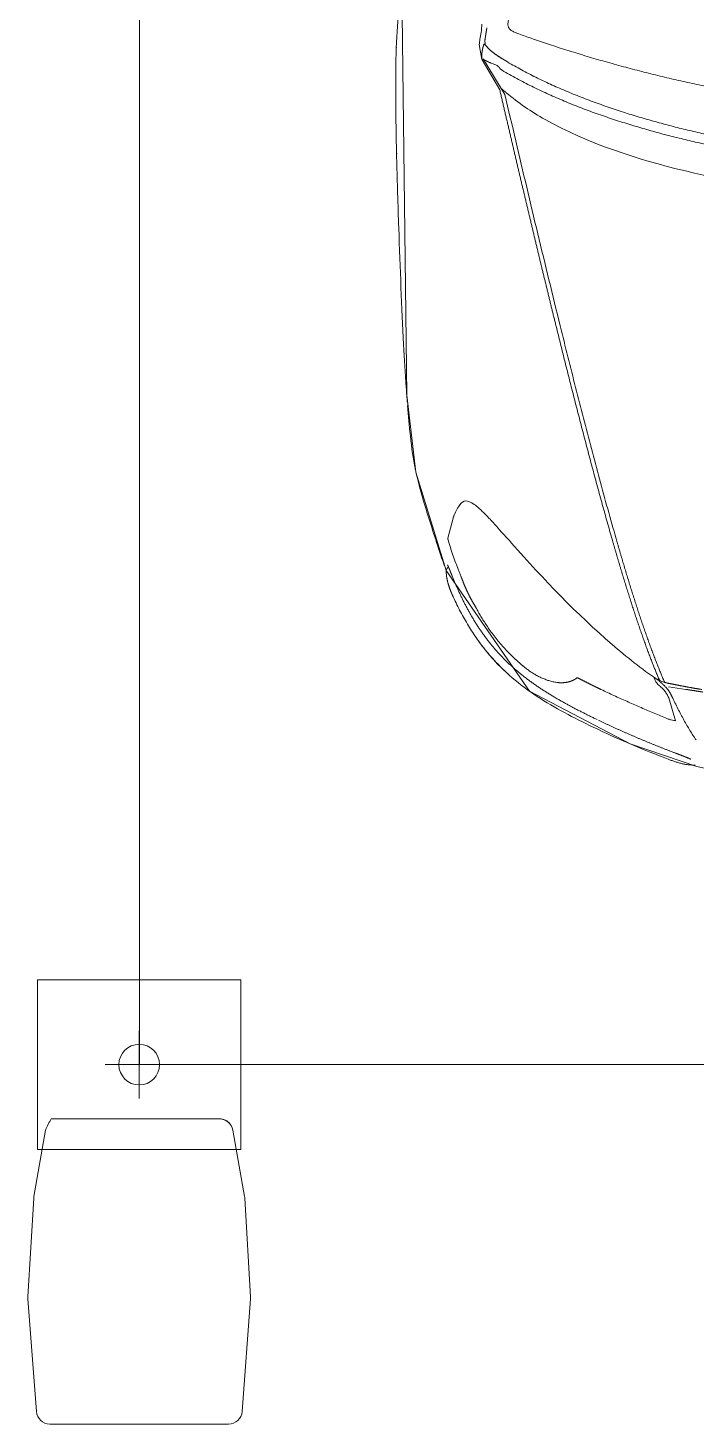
# Model space of a CAD drawing. Header units: metres. Extents: x -13933 to 152404, y -7861 to 21912.
# Drawn here: x 113011.9 to 113110.4, y 2175.1 to 2381 of the extents above; entities that cross this region are included whole.
import ezdxf
from ezdxf.xclip import XClip

# ---------------------------------------------------------------- set-up
doc = ezdxf.new("R2010")
doc.units = ezdxf.units.M
doc.header["$LTSCALE"] = 100
doc.header["$MEASUREMENT"] = 0
doc.header["$XCLIPFRAME"] = 0
doc.layers.get('0').update_dxf_attribs({"color": 9, "lineweight": 9})
for name, color, linetype, lineweight in [('04', 9, 'Continuous', 9), ('06D', 9, 'Continuous', 9), ('40M', 9, 'Continuous', 9)]:
    doc.layers.add(name, color=color, linetype=linetype, lineweight=lineweight)

# ---------------------------------------------------------------- blocks, each defined once
blk = doc.blocks.new('p-araba-polo')
for p, q in [((0.1094, -0.4114), (0.1433, -0.4214)), ((0.1556, -0.3961), (0.1593, -0.4217)), ((0.1683, -0.4355), (0.17, -0.4382)), ((0.172, -0.4427), (0.1727, -0.4429)), ((0.1727, -0.4429), (0.1735, -0.4432)), ((0.3712, -0.653), (0.3749, -0.6562)), ((0.3749, -0.6562), (0.3764, -0.6575)), ((0.3875, -0.668), (0.3764, -0.6575)), ((1.033, -0.6629), (1.0852, -0.695)), ((1.0841, -0.6962), (1.0396, -0.6705)), ((1.1066, -0.7007), (1.0845, -0.6967)), ((1.1134, -0.6923), (1.1062, -0.6918)), ((1.1073, -0.6936), (1.1062, -0.6918)), ((1.1134, -0.6923), (1.1134, -0.6923)), ((1.1367, -0.6968), (1.1276, -0.6974)), ((0.4081, -0.7394), (0.3783, -0.7469)), ((0.4278, -0.7293), (0.4248, -0.7314)), ((0.3189, -0.7483), (0.328, -0.7495)), ((0.3334, -0.7485), (0.3346, -0.7476)), ((0.3344, -0.7478), (0.3365, -0.7464))]:
    blk.add_line(p, q)
at = {"flags": 128}
for points in [[(0.3874, -0.668), (0.3906, -0.6707), (0.3938, -0.6734)], [(0.4171, -0.6952), (0.4181, -0.6962), (0.4193, -0.6975), (0.4207, -0.699)], [(0.427, -0.7064), (0.4277, -0.7072), (0.4282, -0.7081)]]:
    blk.add_lwpolyline(points, dxfattribs=at)
for points, degree, knots in [([(0.92, -0.3968), (0.9028, -0.3261), (0.8804, -0.1943), (0.8718, -0.0608), (0.8718, 0)], 3, [0, 0, 0, 0, 0.54461, 1, 1, 1, 1]), ([(1.007, 0), (1.0071, -0.0093), (1.0072, -0.0278), (1.0078, -0.0557), (1.0089, -0.0835), (1.0105, -0.1113), (1.0124, -0.1391), (1.0149, -0.1668), (1.0177, -0.1945), (1.0209, -0.2221), (1.0246, -0.2497), (1.0287, -0.2773), (1.0332, -0.3047), (1.0381, -0.3322), (1.0434, -0.3595), (1.049, -0.3867), (1.0551, -0.4139), (1.0616, -0.441), (1.0684, -0.468), (1.0756, -0.4949), (1.0831, -0.5217), (1.091, -0.5484), (1.0965, -0.5661), (1.0993, -0.5749)], 3, [0, 0, 0, 0, 0.047619, 0.095238, 0.142857, 0.190476, 0.238095, 0.285714, 0.333333, 0.380952, 0.428571, 0.47619, 0.523809, 0.571428, 0.619047, 0.666666, 0.714285, 0.761904, 0.809523, 0.857143, 0.904762, 0.952381, 1, 1, 1, 1]), ([(0.044, -0.3824), (0.044, -0.3841), (0.0439, -0.3875), (0.0443, -0.3927), (0.0451, -0.3978), (0.0462, -0.4028), (0.0476, -0.4078), (0.0492, -0.4127), (0.0509, -0.4176), (0.0521, -0.4208), (0.0527, -0.4224)], 3, [0, 0, 0, 0, 0.124987, 0.249975, 0.374965, 0.49996, 0.624964, 0.749973, 0.874985, 1, 1, 1, 1]), ([(0.0615, -0.4113), (0.0608, -0.4095), (0.0594, -0.4057), (0.0572, -0.4), (0.0549, -0.3942), (0.0534, -0.3907), (0.0526, -0.3888)], 3, [0, 0, 0, 0, 0.242914, 0.490387, 0.743262, 1, 1, 1, 1]), ([(0.1449, -0.4166), (0.1418, -0.4151), (0.1357, -0.4122), (0.127, -0.4078), (0.1185, -0.4034), (0.1103, -0.399), (0.1024, -0.3945), (0.0949, -0.3901), (0.0878, -0.3856), (0.0833, -0.3826), (0.0811, -0.3811)], 3, [0, 0, 0, 0, 0.125001, 0.250002, 0.375002, 0.500003, 0.625003, 0.750002, 0.875001, 1, 1, 1, 1]), ([(0.1516, -0.371), (0.1519, -0.373), (0.1526, -0.3768), (0.1532, -0.3806), (0.1535, -0.3825)], 3, [0, 0, 0, 0, 0.500002, 1, 1, 1, 1]), ([(0.1535, -0.3825), (0.1538, -0.3848), (0.1545, -0.3893), (0.1553, -0.3939), (0.1556, -0.3961)], 3, [0, 0, 0, 0, 0.499954, 1, 1, 1, 1]), ([(0.1135, -0.4261), (0.1129, -0.4247), (0.1118, -0.422), (0.1104, -0.4178), (0.1095, -0.414), (0.1094, -0.4122), (0.1094, -0.4114)], 3, [0, 0, 0, 0, 0.270369, 0.539534, 0.807022, 1, 1, 1, 1]), ([(0.1553, -0.521), (0.1524, -0.5147), (0.1464, -0.5022), (0.1379, -0.4833), (0.1296, -0.4643), (0.1214, -0.4453), (0.1161, -0.4325), (0.1135, -0.4261)], 3, [0, 0, 0, 0, 0.199959, 0.399928, 0.599921, 0.799944, 1, 1, 1, 1]), ([(0.1433, -0.4214), (0.145, -0.4222), (0.1483, -0.4238), (0.1515, -0.426), (0.1531, -0.4271)], 3, [0, 0, 0, 0, 0.500778, 1, 1, 1, 1]), ([(0.1553, -0.4228), (0.1545, -0.4221), (0.1529, -0.4209), (0.1502, -0.4193), (0.1476, -0.4179), (0.1458, -0.417), (0.1449, -0.4166)], 3, [0, 0, 0, 0, 0.248986, 0.49846, 0.748736, 1, 1, 1, 1]), ([(0.1531, -0.4271), (0.1539, -0.4278), (0.1555, -0.429), (0.1569, -0.4305), (0.1576, -0.4313)], 3, [0, 0, 0, 0, 0.5173, 1, 1, 1, 1]), ([(0.1619, -0.4288), (0.1608, -0.4277), (0.1586, -0.4255), (0.1564, -0.4237), (0.1553, -0.4228)], 3, [0, 0, 0, 0, 0.500116, 1, 1, 1, 1]), ([(0.1576, -0.4313), (0.1582, -0.4321), (0.1596, -0.4337), (0.1616, -0.4362), (0.1632, -0.4376), (0.1641, -0.4383)], 3, [0, 0, 0, 0, 0.335072, 0.667573, 1, 1, 1, 1]), ([(0.1658, -0.4273), (0.1656, -0.4266), (0.1653, -0.4252), (0.165, -0.4237), (0.1648, -0.423)], 3, [0, 0, 0, 0, 0.499348, 1, 1, 1, 1]), ([(0.1691, -0.435), (0.1686, -0.4342), (0.1676, -0.4326), (0.1665, -0.43), (0.1661, -0.4282), (0.1658, -0.4273)], 3, [0, 0, 0, 0, 0.333479, 0.665683, 1, 1, 1, 1]), ([(0.1641, -0.4383), (0.1647, -0.4387), (0.1659, -0.4396), (0.1678, -0.4407), (0.1692, -0.4414), (0.1699, -0.4417)], 3, [0, 0, 0, 0, 0.333542, 0.667239, 1, 1, 1, 1]), ([(0.1684, -0.4358), (0.1683, -0.4356), (0.1677, -0.4351), (0.1672, -0.4346), (0.1668, -0.4342)], 3, [0, 0, 0, 0, 0.227086, 1, 1, 1, 1]), ([(0.17, -0.4382), (0.1858, -0.4614), (0.2457, -0.5368), (0.3175, -0.6057), (0.3712, -0.653)], 3, [0, 0, 0, 0, 0.290843, 1, 1, 1, 1]), ([(0.3769, -0.5048), (0.3854, -0.5073), (0.4025, -0.5121), (0.4283, -0.5193), (0.4542, -0.5264), (0.4802, -0.5334), (0.5063, -0.5403), (0.5325, -0.5472), (0.5587, -0.554), (0.5851, -0.5608), (0.6115, -0.5675), (0.6379, -0.5742), (0.6644, -0.5808), (0.6821, -0.5852), (0.6909, -0.5874)], 3, [0, 0, 0, 0, 0.083342, 0.166682, 0.25, 0.333306, 0.416615, 0.499936, 0.583268, 0.666606, 0.749946, 0.83329, 0.916643, 1, 1, 1, 1]), ([(0.6916, -0.5814), (0.6764, -0.5776), (0.6461, -0.5701), (0.6008, -0.5587), (0.5557, -0.5472), (0.5107, -0.5355), (0.4661, -0.5235), (0.4216, -0.5114), (0.3923, -0.5031), (0.3777, -0.4989)], 3, [0, 0, 0, 0, 0.142912, 0.285805, 0.428682, 0.57154, 0.714362, 0.857157, 1, 1, 1, 1]), ([(0.0999, -0.5329), (0.1137, -0.5611), (0.1417, -0.6167), (0.1884, -0.6724), (0.2204, -0.6972), (0.2284, -0.7028)], 3, [0, 0, 0, 0, 0.436314, 0.862947, 1, 1, 1, 1]), ([(0.172, -0.5544), (0.1691, -0.5489), (0.1634, -0.5378), (0.158, -0.5266), (0.1553, -0.521)], 3, [0, 0, 0, 0, 0.499946, 1, 1, 1, 1]), ([(0.1721, -0.5572), (0.1723, -0.557), (0.1726, -0.5565), (0.1725, -0.5554), (0.1722, -0.5547), (0.172, -0.5544)], 3, [0, 0, 0, 0, 0.34173, 0.655167, 1, 1, 1, 1]), ([(1.0993, -0.5749), (1.102, -0.5834), (1.1072, -0.5996), (1.1147, -0.6221), (1.1199, -0.6361), (1.1222, -0.6424)], 3, [0, 0, 0, 0, 0.374907, 0.71679, 1, 1, 1, 1]), ([(0.1811, -0.6243), (0.18, -0.6226), (0.1777, -0.619), (0.1747, -0.6135), (0.172, -0.6079), (0.1698, -0.6023), (0.1679, -0.5965), (0.1664, -0.5907), (0.1659, -0.5869), (0.1656, -0.585)], 3, [0, 0, 0, 0, 0.14287, 0.285738, 0.428603, 0.571464, 0.714319, 0.857165, 1, 1, 1, 1]), ([(1.033, -0.6629), (1.0101, -0.6576), (0.9644, -0.6469), (0.8959, -0.6308), (0.8275, -0.6145), (0.7594, -0.598), (0.7142, -0.5869), (0.6916, -0.5814)], 3, [0, 0, 0, 0, 0.200074, 0.400125, 0.600159, 0.800117, 1, 1, 1, 1]), ([(0.1875, -0.633), (0.1864, -0.6316), (0.1842, -0.6288), (0.1821, -0.6258), (0.1811, -0.6243)], 3, [0, 0, 0, 0, 0.500031, 1, 1, 1, 1]), ([(0.1774, -0.6572), (0.18, -0.6601), (0.1853, -0.6658), (0.1936, -0.6741), (0.2022, -0.6821), (0.2111, -0.6897), (0.2203, -0.697), (0.2298, -0.7039), (0.2395, -0.7105), (0.2494, -0.7168), (0.2595, -0.7227), (0.2698, -0.7283), (0.2803, -0.7337), (0.2874, -0.737), (0.2909, -0.7387)], 3, [0, 0, 0, 0, 0.083333, 0.166665, 0.249997, 0.333329, 0.416662, 0.499995, 0.583328, 0.666661, 0.749996, 0.83333, 0.916665, 1, 1, 1, 1]), ([(1.1426, -0.6577), (1.141, -0.658), (1.1379, -0.6585), (1.1335, -0.6585), (1.1295, -0.6564), (1.1265, -0.6525), (1.1242, -0.6477), (1.1229, -0.6442), (1.1222, -0.6424)], 3, [0, 0, 0, 0, 0.19548, 0.351811, 0.493077, 0.645392, 0.816793, 1, 1, 1, 1]), ([(1.1222, -0.6424), (1.1229, -0.6442), (1.1242, -0.6477), (1.1265, -0.6525), (1.1295, -0.6564), (1.1335, -0.6585), (1.1379, -0.6585), (1.141, -0.658), (1.1426, -0.6577)], 3, [0, 0, 0, 0, 0.183207, 0.354608, 0.506923, 0.648189, 0.80452, 1, 1, 1, 1]), ([(0.2501, -0.6901), (0.2474, -0.6883), (0.2421, -0.6847), (0.2343, -0.679), (0.2268, -0.6729), (0.2194, -0.6665), (0.2145, -0.662), (0.2121, -0.6598)], 3, [0, 0, 0, 0, 0.200084, 0.400065, 0.600042, 0.800036, 1, 1, 1, 1]), ([(1.0739, -0.6723), (1.0744, -0.6729), (1.0755, -0.6741), (1.0761, -0.6756), (1.0764, -0.6763)], 3, [0, 0, 0, 0, 0.499911, 1, 1, 1, 1]), ([(1.0764, -0.6763), (1.0769, -0.6775), (1.0778, -0.68), (1.0787, -0.6824), (1.0792, -0.6836)], 3, [0, 0, 0, 0, 0.511036, 1, 1, 1, 1]), ([(0.2762, -0.7056), (0.2741, -0.7045), (0.2697, -0.7021), (0.2632, -0.6983), (0.2566, -0.6943), (0.2523, -0.6915), (0.2501, -0.6901)], 3, [0, 0, 0, 0, 0.240377, 0.493552, 0.746754, 1, 1, 1, 1]), ([(1.0835, -0.6949), (1.0835, -0.6949), (1.0835, -0.6949), (1.0835, -0.6949), (1.0835, -0.6949), (1.0835, -0.6949), (1.0835, -0.6949), (1.0835, -0.6949), (1.0835, -0.6949), (1.0835, -0.6949), (1.0835, -0.6949)], 5, [0, 0, 0, 0, 0, 0, 1, 1, 1, 1, 1, 1.000001, 1.000001, 1.000001, 1.000001, 1.000001, 1.000001]), ([(1.0853, -0.6968), (1.0851, -0.6968), (1.0847, -0.6968), (1.0844, -0.6966), (1.0841, -0.6965), (1.0841, -0.6963), (1.0841, -0.6962)], 3, [0, 0, 0, 0, 0.226641, 0.489612, 0.73866, 1, 1, 1, 1]), ([(1.093, -0.6968), (1.0925, -0.6969), (1.0916, -0.6969), (1.0908, -0.6969), (1.0904, -0.6969)], 3, [0, 0, 0, 0, 0.627101, 1, 1, 1, 1]), ([(1.0954, -0.6966), (1.095, -0.6967), (1.0942, -0.6968), (1.0934, -0.6968), (1.093, -0.6968)], 3, [0, 0, 0, 0, 0.505636, 1, 1, 1, 1]), ([(1.1073, -0.6936), (1.1072, -0.6936), (1.107, -0.6938), (1.1066, -0.6939), (1.1062, -0.6941), (1.106, -0.6942)], 3, [0, 0, 0, 0, 0.23445, 0.472231, 1, 1, 1, 1]), ([(1.1066, -0.7007), (1.1085, -0.7005), (1.1121, -0.7001), (1.1174, -0.6992), (1.1226, -0.6983), (1.1259, -0.6977), (1.1276, -0.6974)], 3, [0, 0, 0, 0, 0.249853, 0.499728, 0.749768, 1, 1, 1, 1]), ([(1.1075, -0.6933), (1.1074, -0.6934), (1.1074, -0.6935), (1.1073, -0.6935), (1.1073, -0.6936)], 3, [0, 0, 0, 0, 0.501057, 1, 1, 1, 1]), ([(0.2909, -0.7387), (0.2938, -0.74), (0.2996, -0.7426), (0.3085, -0.7459), (0.3146, -0.7476), (0.3178, -0.7481)], 3, [0, 0, 0, 0, 0.333411, 0.666747, 1, 1, 1, 1]), ([(0.3314, -0.7312), (0.3306, -0.7308), (0.3289, -0.7302), (0.3265, -0.7292), (0.3241, -0.7283), (0.3217, -0.7274), (0.3202, -0.7269), (0.3195, -0.7266)], 3, [0, 0, 0, 0, 0.19886, 0.400952, 0.606006, 0.809658, 1, 1, 1, 1]), ([(0.3764, -0.7468), (0.3726, -0.7457), (0.3649, -0.7434), (0.3536, -0.7396), (0.3424, -0.7356), (0.3351, -0.7327), (0.3314, -0.7312)], 3, [0, 0, 0, 0, 0.250001, 0.500002, 0.750003, 1, 1, 1, 1]), ([(0.3308, -0.7495), (0.3436, -0.7542), (0.3636, -0.7609), (0.3938, -0.7706), (0.4254, -0.7806), (0.4544, -0.789), (0.4711, -0.793), (0.4757, -0.7941)], 3, [0, 0, 0, 0, 0.260213, 0.420209, 0.662967, 0.897224, 1, 1, 1, 1]), ([(0.4758, -0.7941), (0.4779, -0.7946), (0.4931, -0.7978), (0.5106, -0.8003), (0.5297, -0.8023)], 3, [0, 0, 0, 0, 0.124213, 1, 1, 1, 1]), ([(0.578, -0.8067), (0.5852, -0.8073), (0.6136, -0.8094), (0.6943, -0.8142), (0.7938, -0.8181), (0.9022, -0.8216), (0.9869, -0.8238), (1.0486, -0.8241), (1.0808, -0.8236)], 3, [0, 0, 0, 0, 0.049552, 0.182368, 0.511137, 0.607099, 0.78604, 1, 1, 1, 1]), ([(0.5894, -0.8074), (0.5894, -0.8074), (0.5894, -0.8074), (0.5894, -0.8074), (0.5894, -0.8074), (0.5894, -0.8074), (0.5894, -0.8074), (0.5894, -0.8074), (0.5894, -0.8074), (0.5894, -0.8074), (0.5894, -0.8074), (0.5894, -0.8074), (0.5894, -0.8074), (0.5894, -0.8074), (0.5894, -0.8074)], 7, [0, 0, 0, 0, 0, 0, 0, 0, 1, 1, 1, 1, 1, 1, 1, 1, 1, 1, 1, 1, 1, 1, 1])]:
    blk.add_open_spline(points, degree=degree, knots=knots)
for points, degree in [([(0.9187, 0), (0.9187, -0.0992), (0.9262, -0.1979), (0.9398, -0.2961), (0.9595, -0.3936), (0.9846, -0.4892), (1.0189, -0.5845), (1.0701, -0.6696)], 7), ([(1.0853, -0.6665), (1.0348, -0.5843), (0.9999, -0.4894), (0.9745, -0.3944), (0.9546, -0.2963), (0.9409, -0.1982), (0.9333, -0.099), (0.9333, 0)], 7), ([(0.053, -0.3896), (0.0528, -0.3896), (0.0527, -0.3894), (0.0526, -0.3892), (0.0526, -0.389), (0.0526, -0.3888)], 5), ([(0.0615, -0.4113), (0.0603, -0.4081), (0.0591, -0.4049), (0.0579, -0.4017), (0.0566, -0.3984), (0.0553, -0.3951), (0.0539, -0.3919), (0.0526, -0.3888)], 7), ([(0.1535, -0.3825), (0.1532, -0.3809), (0.1529, -0.3793), (0.1527, -0.3776), (0.1524, -0.376), (0.1522, -0.3743), (0.1519, -0.3727), (0.1516, -0.371)], 7), ([(0.1556, -0.3961), (0.1553, -0.3942), (0.155, -0.3923), (0.1546, -0.3903), (0.1543, -0.3884), (0.154, -0.3864), (0.1538, -0.3845), (0.1535, -0.3825)], 7), ([(0.1554, -0.3724), (0.157, -0.3826), (0.1588, -0.3928), (0.1607, -0.403), (0.1627, -0.4132), (0.1648, -0.423)], 5), ([(0.0616, -0.4115), (0.0615, -0.4115), (0.0614, -0.4115), (0.0614, -0.4115), (0.0615, -0.4114), (0.0615, -0.4113)], 5), ([(0.0616, -0.4115), (0.0615, -0.4115), (0.0614, -0.4115), (0.0614, -0.4115), (0.0615, -0.4114), (0.0615, -0.4113)], 5), ([(0.1101, -0.5251), (0.1025, -0.5092), (0.0951, -0.4931), (0.0879, -0.477), (0.081, -0.4607), (0.0743, -0.4443), (0.0678, -0.4279), (0.0615, -0.4113)], 7), ([(0.1058, -0.4093), (0.1058, -0.4093), (0.1058, -0.4094), (0.1058, -0.4094), (0.1058, -0.4094), (0.1058, -0.4094), (0.1058, -0.4094), (0.1058, -0.4094)], 7), ([(0.1058, -0.4093), (0.1058, -0.4094), (0.1058, -0.4094), (0.1058, -0.4094)], 3), ([(0.996, -0.6037), (0.96, -0.5393), (0.9375, -0.4684), (0.92, -0.3968)], 3), ([(0.0527, -0.4224), (0.0527, -0.4224), (0.0527, -0.4223)], 2), ([(0.0527, -0.4223), (0.0527, -0.4224), (0.0527, -0.4224)], 2), ([(0.0527, -0.4224), (0.0668, -0.4598), (0.0826, -0.4968), (0.0999, -0.5329)], 3), ([(0.1449, -0.4166), (0.1466, -0.4174), (0.1484, -0.4183), (0.1502, -0.4192), (0.152, -0.4203), (0.1537, -0.4215), (0.1553, -0.4228)], 6), ([(0.1531, -0.4271), (0.1538, -0.4277), (0.1545, -0.4282), (0.1552, -0.4288), (0.1558, -0.4294), (0.1564, -0.43), (0.157, -0.4306), (0.1576, -0.4313)], 7), ([(0.1619, -0.4288), (0.1628, -0.4298), (0.1636, -0.4307), (0.1644, -0.4316), (0.1652, -0.4325), (0.166, -0.4334), (0.1668, -0.4342)], 6), ([(0.1668, -0.4342), (0.1658, -0.4332), (0.1648, -0.4321), (0.1639, -0.431), (0.163, -0.43), (0.1619, -0.4288)], 5), ([(0.1658, -0.4273), (0.1656, -0.4265), (0.1654, -0.4256), (0.1652, -0.4247), (0.165, -0.4239), (0.1648, -0.423)], 5), ([(0.1658, -0.4273), (0.1921, -0.4388), (0.2207, -0.4497), (0.2508, -0.4602), (0.2818, -0.4704), (0.3133, -0.4801), (0.3453, -0.4896), (0.3777, -0.4989)], 7), ([(0.1706, -0.4373), (0.1701, -0.4365), (0.1696, -0.4358), (0.1691, -0.435)], 3), ([(0.3769, -0.5048), (0.3446, -0.4956), (0.3126, -0.4861), (0.2815, -0.4765), (0.2514, -0.4666), (0.2221, -0.4565), (0.1943, -0.4459), (0.1691, -0.435)], 7), ([(0.1706, -0.4373), (0.1703, -0.4368), (0.17, -0.4364), (0.1697, -0.4359), (0.1693, -0.4355), (0.1691, -0.435)], 5), ([(0.1699, -0.4417), (0.1707, -0.4421), (0.1715, -0.4424), (0.1724, -0.4428)], 3), ([(0.1724, -0.4428), (0.1717, -0.4425), (0.171, -0.4422), (0.1703, -0.4419)], 3), ([(0.1731, -0.4427), (0.173, -0.4429), (0.1729, -0.443), (0.1727, -0.4429), (0.1726, -0.4429), (0.1724, -0.4428)], 5), ([(0.1724, -0.4428), (0.1726, -0.4429), (0.1727, -0.4429), (0.1729, -0.443), (0.173, -0.4429), (0.1731, -0.4427)], 5), ([(0.1724, -0.4428), (0.1726, -0.4429), (0.1728, -0.443), (0.1729, -0.443), (0.1731, -0.4431), (0.1733, -0.4432), (0.1735, -0.4432)], 6), ([(0.1724, -0.4428), (0.1727, -0.443), (0.1731, -0.4431), (0.1735, -0.4432)], 3), ([(0.0999, -0.5329), (0.0999, -0.5329), (0.1, -0.5328)], 2), ([(0.1, -0.5328), (0.0999, -0.5329), (0.0999, -0.5329)], 2), ([(0.1949, -0.6585), (0.1794, -0.6422), (0.1652, -0.6246), (0.1526, -0.6059), (0.1412, -0.5866), (0.1306, -0.5668), (0.1206, -0.5469), (0.1109, -0.5267)], 7), ([(0.1553, -0.521), (0.1585, -0.5277), (0.1618, -0.5344), (0.1652, -0.5411), (0.1685, -0.5478), (0.172, -0.5544)], 5), ([(0.172, -0.5544), (0.1723, -0.555), (0.1726, -0.5556), (0.1728, -0.5563), (0.1724, -0.5568), (0.1721, -0.5572)], 5), ([(0.1721, -0.5572), (0.1688, -0.5617), (0.1665, -0.5669), (0.1652, -0.5727), (0.165, -0.5788), (0.1656, -0.585)], 5), ([(1.0396, -0.6705), (0.9891, -0.6587), (0.9388, -0.647), (0.8888, -0.6352), (0.839, -0.6234), (0.7894, -0.6115), (0.7401, -0.5995), (0.6909, -0.5874)], 7), ([(1.0354, -0.6609), (1.0204, -0.6432), (1.0073, -0.6239), (0.996, -0.6037)], 3), ([(0.1875, -0.633), (0.1921, -0.6388), (0.1969, -0.6443), (0.2018, -0.6497), (0.2069, -0.6548), (0.2121, -0.6598)], 5), ([(0.195, -0.6586), (0.1949, -0.6586), (0.1949, -0.6586), (0.1949, -0.6586), (0.1949, -0.6585), (0.1949, -0.6585)], 5), ([(0.3217, -0.7403), (0.3016, -0.7322), (0.2819, -0.7231), (0.2626, -0.713), (0.244, -0.7016), (0.2263, -0.6886), (0.21, -0.6742), (0.1949, -0.6585)], 7), ([(0.3712, -0.6529), (0.3712, -0.6531), (0.3712, -0.6531), (0.3714, -0.6529)], 3), ([(0.3749, -0.6561), (0.3748, -0.6562), (0.3749, -0.6563), (0.375, -0.6562)], 3), ([(0.3749, -0.6561), (0.3748, -0.6562), (0.3749, -0.6563), (0.375, -0.6562)], 3), ([(0.3756, -0.655), (0.3756, -0.655), (0.3756, -0.655), (0.3756, -0.655), (0.3756, -0.655), (0.3756, -0.655)], 5), ([(0.3756, -0.655), (0.3756, -0.655), (0.3756, -0.655), (0.3756, -0.655), (0.3756, -0.655), (0.3756, -0.655)], 5), ([(0.3876, -0.668), (0.3876, -0.668), (0.3875, -0.668), (0.3874, -0.668)], 3), ([(0.3874, -0.668), (0.3875, -0.668), (0.3875, -0.668), (0.3875, -0.668), (0.3876, -0.668), (0.3876, -0.668)], 5), ([(0.3938, -0.6734), (0.3987, -0.6777), (0.4036, -0.682), (0.4082, -0.6864)], 3), ([(1.0419, -0.6684), (1.0406, -0.6669), (1.0392, -0.6654), (1.0379, -0.6639), (1.0366, -0.6624), (1.0354, -0.6609)], 5), ([(1.0354, -0.6609), (1.0366, -0.6624), (1.0379, -0.6639), (1.0392, -0.6654), (1.0406, -0.6669), (1.0419, -0.6684)], 5), ([(1.0412, -0.6668), (1.0411, -0.6669), (1.041, -0.667), (1.0408, -0.6672)], 3), ([(1.0412, -0.6668), (1.0411, -0.6668), (1.0411, -0.6669), (1.041, -0.667), (1.0409, -0.6671), (1.0408, -0.6672)], 5), ([(1.0418, -0.6684), (1.0419, -0.6684), (1.0419, -0.6684), (1.0419, -0.6684), (1.0419, -0.6684), (1.0419, -0.6684), (1.0419, -0.6684)], 6), ([(1.0419, -0.6684), (1.0419, -0.6684), (1.0419, -0.6684), (1.0419, -0.6684), (1.0419, -0.6684), (1.0419, -0.6684), (1.0419, -0.6684)], 6), ([(1.07, -0.6707), (1.07, -0.6707), (1.07, -0.6707), (1.07, -0.6707), (1.07, -0.6707), (1.07, -0.6707)], 5), ([(1.07, -0.6707), (1.07, -0.6707), (1.07, -0.6707), (1.07, -0.6707), (1.07, -0.6707), (1.07, -0.6707)], 5), ([(1.0701, -0.6696), (1.0708, -0.6699), (1.0714, -0.6703), (1.0721, -0.6707), (1.0728, -0.6713), (1.0733, -0.6717), (1.0739, -0.6723)], 6), ([(1.0853, -0.6665), (1.0897, -0.6737), (1.0944, -0.6806), (1.0995, -0.687), (1.1062, -0.6918)], 4), ([(0.4082, -0.6864), (0.4113, -0.6894), (0.4143, -0.6923), (0.4171, -0.6952)], 3), ([(0.4207, -0.699), (0.423, -0.7016), (0.4252, -0.704), (0.427, -0.7064)], 3), ([(1.0847, -0.695), (1.0835, -0.6928), (1.0823, -0.6905), (1.0812, -0.6883), (1.0802, -0.686), (1.0792, -0.6836)], 5), ([(1.0819, -0.692), (1.0819, -0.692), (1.0819, -0.692), (1.0819, -0.6919)], 3), ([(1.0835, -0.6949), (1.0837, -0.6952), (1.0838, -0.6954), (1.0839, -0.6957), (1.084, -0.6959), (1.0841, -0.6962)], 5), ([(1.0852, -0.695), (1.0851, -0.695), (1.085, -0.695), (1.0849, -0.695), (1.0848, -0.695), (1.0846, -0.695)], 5), ([(1.0847, -0.695), (1.0849, -0.695), (1.085, -0.695), (1.0852, -0.695)], 3), ([(1.0856, -0.6968), (1.0855, -0.6968), (1.0854, -0.6968), (1.0853, -0.6968)], 3), ([(1.0895, -0.6969), (1.0887, -0.6969), (1.088, -0.6968), (1.0872, -0.6968), (1.0864, -0.6968), (1.0856, -0.6968)], 5), ([(1.0904, -0.6969), (1.0901, -0.6969), (1.0898, -0.6969), (1.0895, -0.6969)], 3), ([(1.093, -0.6968), (1.0935, -0.6968), (1.094, -0.6968), (1.0944, -0.6967), (1.0949, -0.6967), (1.0954, -0.6966)], 5), ([(1.0954, -0.6966), (1.0957, -0.6966), (1.0959, -0.6965), (1.0962, -0.6965), (1.0964, -0.6964), (1.0967, -0.6964)], 5), ([(1.0967, -0.6964), (1.0963, -0.6965), (1.0958, -0.6965), (1.0954, -0.6966)], 3), ([(1.0967, -0.6964), (1.0969, -0.6964), (1.0972, -0.6963), (1.0974, -0.6963), (1.0977, -0.6962), (1.0979, -0.6962)], 5), ([(1.0979, -0.6962), (1.0975, -0.6963), (1.0971, -0.6963), (1.0967, -0.6964)], 3), ([(1.0979, -0.6962), (1.0992, -0.696), (1.1005, -0.6957), (1.1018, -0.6955), (1.103, -0.6951), (1.1043, -0.6947)], 5), ([(1.1043, -0.6947), (1.1046, -0.6947), (1.1048, -0.6946), (1.1051, -0.6945), (1.1054, -0.6944), (1.1056, -0.6943)], 5), ([(1.1056, -0.6943), (1.1052, -0.6945), (1.1048, -0.6946), (1.1043, -0.6947)], 3), ([(1.1056, -0.6943), (1.1057, -0.6943), (1.1058, -0.6942), (1.1059, -0.6942), (1.1059, -0.6942), (1.106, -0.6942)], 5), ([(1.106, -0.6942), (1.1059, -0.6942), (1.1057, -0.6943), (1.1056, -0.6943)], 3), ([(1.106, -0.6942), (1.1063, -0.6941), (1.1065, -0.694), (1.1067, -0.6939), (1.107, -0.6937), (1.1073, -0.6936)], 5), ([(1.106, -0.6942), (1.106, -0.6942), (1.106, -0.6942), (1.106, -0.6942)], 3), ([(1.1062, -0.6922), (1.1062, -0.6921), (1.1062, -0.6921), (1.1062, -0.692), (1.1062, -0.692), (1.1062, -0.6919)], 5), ([(1.1062, -0.6922), (1.1062, -0.6921), (1.1062, -0.6921), (1.1062, -0.692), (1.1062, -0.692), (1.1062, -0.6919)], 5), ([(1.1062, -0.6919), (1.1062, -0.6919), (1.1062, -0.6919), (1.1062, -0.6919), (1.1062, -0.6919), (1.1062, -0.6919)], 5), ([(1.1062, -0.6919), (1.1062, -0.6919), (1.1062, -0.6919), (1.1062, -0.6919)], 3), ([(1.1073, -0.6936), (1.1073, -0.6935), (1.1074, -0.6935), (1.1074, -0.6934), (1.1074, -0.6934), (1.1075, -0.6933)], 5), ([(1.131, -0.6895), (1.1285, -0.6899), (1.126, -0.6904), (1.1235, -0.6908), (1.121, -0.6912), (1.1184, -0.6916), (1.1159, -0.6919), (1.1134, -0.6923)], 7), ([(0.2765, -0.7057), (0.2764, -0.7057), (0.2762, -0.7056), (0.2761, -0.7056), (0.276, -0.7055), (0.276, -0.7054)], 5), ([(0.2765, -0.7057), (0.2764, -0.7057), (0.2762, -0.7056), (0.2761, -0.7056), (0.276, -0.7055), (0.276, -0.7054)], 5), ([(0.3195, -0.7266), (0.3131, -0.7243), (0.3067, -0.7217), (0.3004, -0.7189), (0.2941, -0.7159), (0.288, -0.7127), (0.2819, -0.7091), (0.276, -0.7054)], 7), ([(0.4334, -0.7204), (0.4334, -0.7239), (0.4311, -0.7269), (0.4278, -0.7293)], 3), ([(0.4282, -0.7081), (0.4316, -0.7131), (0.4335, -0.7174), (0.4334, -0.7204)], 3), ([(0.2817, -0.7343), (0.2817, -0.7343), (0.2818, -0.7344), (0.2818, -0.7344)], 3), ([(0.284, -0.7354), (0.2863, -0.7365), (0.2886, -0.7376), (0.2909, -0.7387)], 3), ([(0.291, -0.7387), (0.2909, -0.7387), (0.2909, -0.7387)], 2), ([(0.3189, -0.7483), (0.3138, -0.7474), (0.3089, -0.7461), (0.3042, -0.7445), (0.2997, -0.7427), (0.2953, -0.7407), (0.2909, -0.7387)], 6), ([(0.3228, -0.7278), (0.322, -0.7276), (0.3213, -0.7275), (0.3207, -0.7272), (0.3201, -0.7269), (0.3195, -0.7266)], 5), ([(0.3228, -0.7278), (0.322, -0.7276), (0.3213, -0.7275), (0.3207, -0.7272), (0.3201, -0.7269), (0.3195, -0.7266)], 5), ([(0.3392, -0.7476), (0.3378, -0.7469), (0.3359, -0.746), (0.3336, -0.745), (0.3308, -0.7439), (0.3278, -0.7427), (0.3247, -0.7415), (0.3217, -0.7403)], 7), ([(0.3218, -0.7403), (0.3218, -0.7403), (0.3217, -0.7404), (0.3217, -0.7403), (0.3217, -0.7403), (0.3217, -0.7403)], 5), ([(0.3217, -0.7403), (0.3217, -0.7403), (0.3217, -0.7404), (0.3217, -0.7404), (0.3218, -0.7403), (0.3218, -0.7403)], 5), ([(0.3291, -0.7303), (0.3291, -0.7303), (0.3291, -0.7303), (0.3291, -0.7303), (0.3291, -0.7303), (0.3291, -0.7303), (0.3291, -0.7303), (0.3291, -0.7303), (0.3291, -0.7303), (0.3291, -0.7303)], 9), ([(0.3291, -0.7303), (0.3291, -0.7303), (0.3292, -0.7304), (0.3293, -0.7304), (0.3293, -0.7304), (0.3294, -0.7304), (0.3294, -0.7304), (0.3295, -0.7304), (0.3296, -0.7305), (0.3296, -0.7305)], 9), ([(0.3296, -0.7305), (0.3296, -0.7305), (0.3295, -0.7304), (0.3294, -0.7304), (0.3294, -0.7304), (0.3293, -0.7304), (0.3293, -0.7304), (0.3292, -0.7304), (0.3291, -0.7303), (0.3291, -0.7303)], 9), ([(0.3317, -0.7313), (0.3315, -0.7313), (0.3314, -0.7312), (0.3314, -0.7312), (0.3314, -0.7312), (0.3314, -0.7312)], 5), ([(0.3317, -0.7313), (0.3315, -0.7313), (0.3314, -0.7312), (0.3314, -0.7312), (0.3314, -0.7312), (0.3314, -0.7312)], 5), ([(0.4248, -0.7314), (0.4196, -0.7347), (0.4139, -0.7373), (0.4081, -0.7394)], 3), ([(0.4081, -0.7394), (0.4089, -0.7391), (0.4097, -0.7388), (0.4106, -0.7385), (0.4114, -0.7382), (0.4122, -0.7378), (0.4131, -0.7375)], 6), ([(0.328, -0.7495), (0.3299, -0.7499), (0.3326, -0.7491), (0.3334, -0.7485)], 3), ([(0.3342, -0.7479), (0.3342, -0.7479), (0.3342, -0.7479), (0.3343, -0.7479), (0.3343, -0.7479), (0.3343, -0.7479)], 5), ([(0.3342, -0.7479), (0.3342, -0.7479), (0.3343, -0.7479), (0.3343, -0.7479)], 3), ([(0.3392, -0.7476), (0.3389, -0.7475), (0.3386, -0.7474), (0.3383, -0.7472), (0.3379, -0.747), (0.3377, -0.7468)], 5), ([(0.3392, -0.7476), (0.339, -0.7475), (0.3387, -0.7474), (0.3385, -0.7473), (0.3382, -0.7472), (0.338, -0.747)], 5), ([(0.3764, -0.7468), (0.3768, -0.7469), (0.3772, -0.747), (0.3776, -0.747), (0.378, -0.7469), (0.3783, -0.7469)], 5), ([(0.5299, -0.8023), (0.5443, -0.8039), (0.5588, -0.8052), (0.5741, -0.8064)], 3), ([(0.7638, -0.8164), (0.7637, -0.8164), (0.7637, -0.8163), (0.7636, -0.8162), (0.7635, -0.8161), (0.7634, -0.8159)], 5), ([(0.7638, -0.8164), (0.7637, -0.8164), (0.7637, -0.8163), (0.7636, -0.8162), (0.7635, -0.8161), (0.7634, -0.8159)], 5), ([(0.9357, -0.8222), (0.9352, -0.8222), (0.9348, -0.8222), (0.9343, -0.8222)], 3), ([(0.9453, -0.8224), (0.9455, -0.8224), (0.9457, -0.8224), (0.9459, -0.8223), (0.9461, -0.8222), (0.9463, -0.8221)], 5), ([(0.9453, -0.8224), (0.9455, -0.8224), (0.9457, -0.8224), (0.9459, -0.8223), (0.9461, -0.8222), (0.9463, -0.8221)], 5), ([(1.0811, -0.8236), (1.0881, -0.8235), (1.0946, -0.8233), (1.1009, -0.8231)], 3), ([(1.1004, -0.8231), (1.1009, -0.8231), (1.1013, -0.8231), (1.1018, -0.8231), (1.1022, -0.823), (1.1026, -0.8229)], 5), ([(1.1026, -0.8229), (1.1022, -0.823), (1.1018, -0.8231), (1.1013, -0.8231), (1.1009, -0.8231), (1.1004, -0.8231)], 5), ([(1.1014, -0.8231), (1.1013, -0.8231), (1.1011, -0.8231), (1.101, -0.8231), (1.1008, -0.8231), (1.1007, -0.8231), (1.1006, -0.8231), (1.1004, -0.8231)], 7), ([(1.1004, -0.8231), (1.1008, -0.8231), (1.1011, -0.8231), (1.1015, -0.8231)], 3), ([(1.1009, -0.8231), (1.1242, -0.8223), (1.1443, -0.821), (1.1589, -0.8187)], 3)]:
    blk.add_open_spline(points, degree=degree)
at = {"layer": '40M'}
blk.add_lwpolyline([(1.4623, 0.8171), (0.9458, 0.8223), (0.578, 0.8067), (0.3308, 0.7495), (0.3178, 0.7481), (0.2298, 0.7039), (0.1529, 0.6267), (0.0785, 0.486), (0.0318, 0.348), (0.0198, 0.2967), (0.0036, 0.1306), (0.0036, -0.1306), (0.0165, -0.267), (0.042, -0.3799), (0.0751, -0.4781), (0.1529, -0.6267), (0.3308, -0.7495), (0.4757, -0.7941), (0.5894, -0.8074), (1.2716, -0.8161)], dxfattribs=at)
blk = doc.blocks.new('ARKTOS')
for p, q in [((-8, -5), (-8, 5)), ((-3, 0), (-13, 0))]:
    blk.add_line(p, q)
blk.add_lwpolyline([(-20.5, 15), (4.5, 15), (4.5, -15), (-20.5, -15)], close=True)
at = {"linetype": 'ByBlock'}
for points in [[(0, -11.83, 0.363965), (1.65, -13.8), (11.44, -15.53, 0.029047), (11.67, -15.56), (26.26, -16.41, 0.033251), (26.53, -16.41), (43.16, -15.17, 0.392539), (45.01, -13.17), (45.01, 13.17, 0.392539), (43.16, 15.17), (26.53, 16.41, 0.033251), (26.26, 16.41), (11.67, 15.56, 0.029047), (11.44, 15.53), (1.65, 13.8, 0.047994), (0, 12.97), (0, -11.83)], [(0, -11.83, 0.229142), (0.76, -13.4, 0.044394)]]:
    blk.add_lwpolyline(points, format="xyb", dxfattribs=at)
blk.add_circle((-8, 0), 3)
blk = doc.blocks.new('p-vw-catiaydinlatmaelemanlari')
at = {"layer": '06D', "linetype": 'ByBlock', "xscale": -1, "rotation": 180}
blk.add_blockref('ARKTOS', (31821.86, 1852.5), dxfattribs=at)

msp = doc.modelspace()

# ---------------------------------------------------------------- linework, layer by layer
at = {"layer": '06D'}
msp.add_lwpolyline([(113028.34, 2228.17), (113278.34, 2228.17), (113278.34, 2728.17), (113028.34, 2728.17)], close=True, dxfattribs=at)

# ---------------------------------------------------------------- block references
at = {"rotation": 269.9999999998917}
msp.add_blockref('p-vw-catiaydinlatmaelemanlari', (111175.81, 34042.01), dxfattribs=at)
at = {"layer": '04'}
ref = msp.add_blockref('p-araba-polo', (113148.52, 2267.93), dxfattribs=dict(at, xscale=-100, yscale=100, zscale=100, rotation=269.9999999998917))
XClip(ref).set_block_clipping_path([(-0.0924763951, -0.9835002962), (4.0650970395, 0.9845199444)])

doc.saveas('drawing.dxf')
